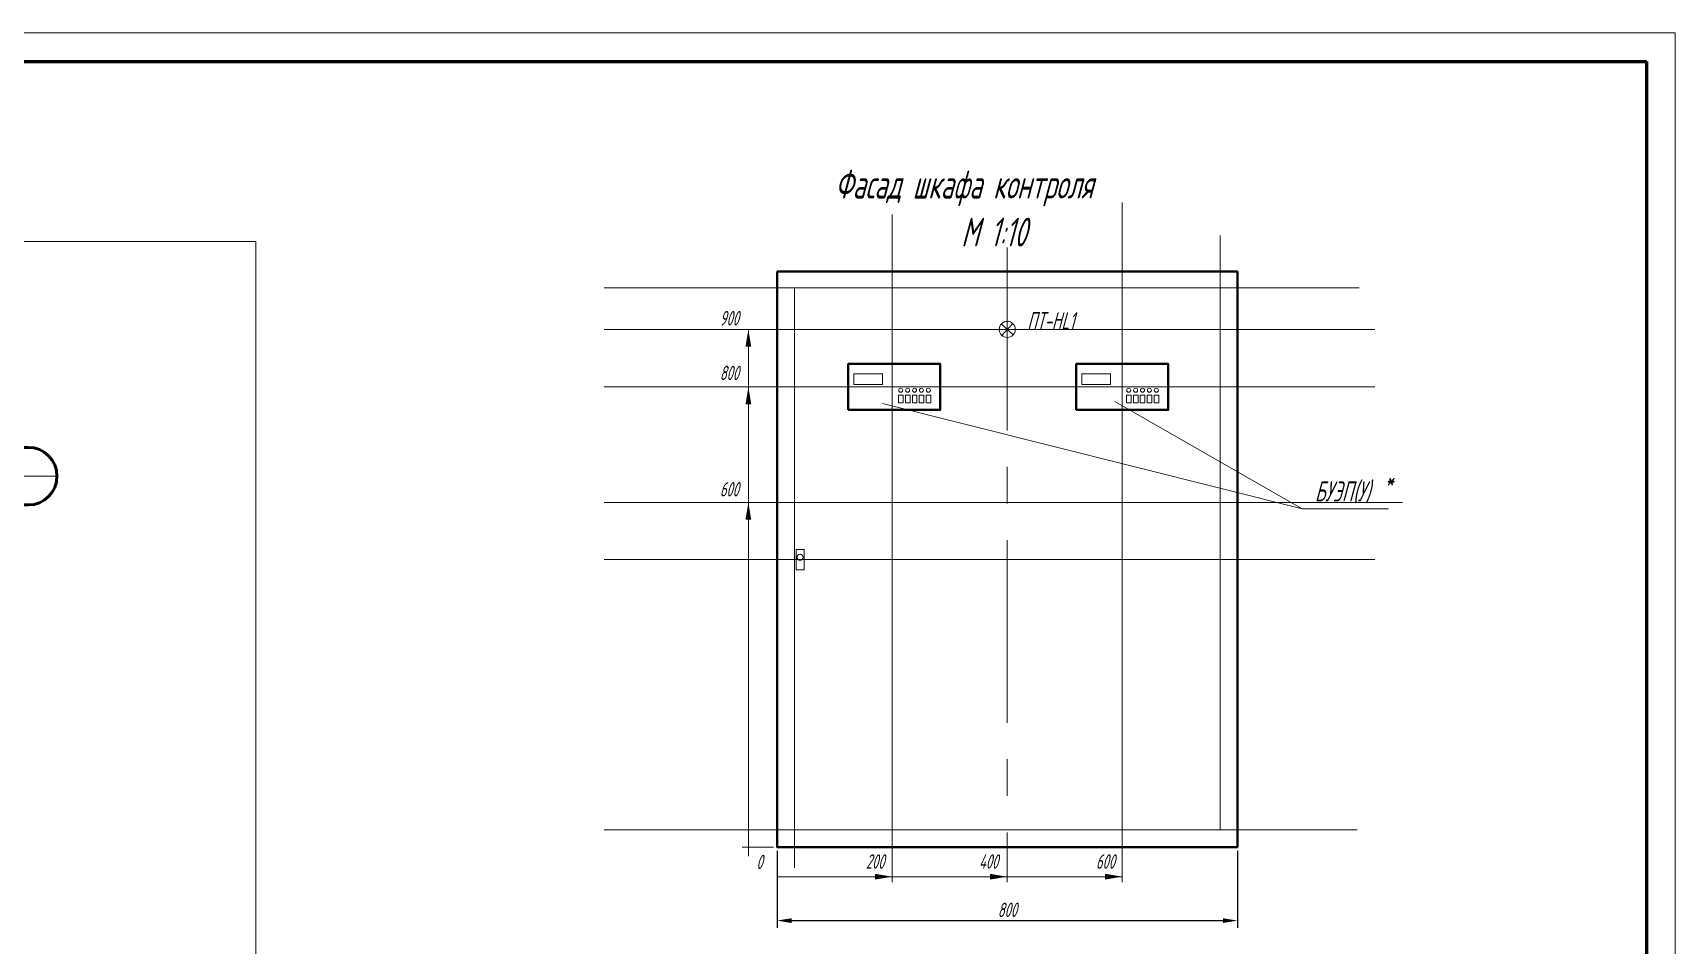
# Model space of a CAD drawing. Header units: millimetres. Extents: x 152217 to 562659, y 54507 to 219294.
# Drawn here: x 558265.8 to 558551.2, y 219135.5 to 219294 of the extents above; entities that cross this region are included whole.
import ezdxf
from ezdxf.enums import TextEntityAlignment as Align

# ---------------------------------------------------------------- set-up
doc = ezdxf.new("R2010")
doc.units = ezdxf.units.MM
doc.linetypes.add('ОСЕВАЯ', pattern=[50.8, 31.75, -6.35, 6.35, -6.35])
doc.layers.get('0').update_dxf_attribs({"lineweight": 18})
doc.layers.get('Defpoints').update_dxf_attribs({"color": 139, "lineweight": 18})
for name, color, linetype, lineweight in [('Датчики', 31, 'Continuous', 50), ('Текст_КИП', 2, 'Continuous', 25), ('Толст.рамка', 7, 'Continuous', 60), ('Тонк.рамка', 10, 'Continuous', 20), ('Тонкая', 5, 'Continuous', 20)]:
    doc.layers.add(name, color=color, linetype=linetype, lineweight=lineweight)
doc.styles.get("Standard").update_dxf_attribs({"font": 'simplex.shx', "width": 0.6, "oblique": 15})
doc.dimstyles.new('ISO-25', dxfattribs={"dimtxt": 2.5, "dimasz": 2.5, "dimexe": 1.25, "dimexo": 0.625, "dimtad": 1, "dimtxsty": 'Standard', "dimcen": 2.5, "dimadec": 0, "dimazin": 0, "dimtfac": 1, "dimtmove": 0, "dimatfit": 3, "dimfxl": 1, "dimarcsym": 0})

# ---------------------------------------------------------------- blocks, each defined once
blk = doc.blocks.new('*D52')
at = {"color": 0, "lineweight": -2, "transparency": 16777216}
for p, q in [((558395.15, 219151.9), (558395.15, 219138.51)), ((558475.15, 219151.9), (558475.15, 219138.51)), ((558397.65, 219139.76), (558472.65, 219139.76))]:
    blk.add_line(p, q, dxfattribs=at)
at = {"color": 0, "lineweight": -3, "transparency": 16777216}
for points in [[(558397.65, 219140.17), (558397.65, 219139.34), (558395.15, 219139.76)], [(558472.65, 219140.17), (558472.65, 219139.34), (558475.15, 219139.76)]]:
    blk.add_solid(points, dxfattribs=at)
at = {"layer": 'Defpoints', "color": 0, "lineweight": -3, "transparency": 16777216}
for p in [(558395.15, 219152.52), (558475.15, 219152.52), (558475.15, 219139.76)]:
    blk.add_point(p, dxfattribs=at)
at = {"color": 0, "transparency": 16777216, "insert": (558435.15, 219141.63), "char_height": 2.5, "attachment_point": 5}
blk.add_mtext('800', dxfattribs=at)

msp = doc.modelspace()

# ---------------------------------------------------------------- linework, layer by layer
at = {"color": 5, "linetype": 'ОСЕВАЯ'}
msp.add_line((558435.1486, 219256.677), (558435.1486, 219148.1213), dxfattribs=at)
for p, q in [((558396.4411, 219242.4656), (558388.9944, 219242.4656)), ((558390.1502, 219242.4623), (558390.1502, 219150.9557)), ((558434.1166, 219243.4083), (558436.1807, 219241.5164)), ((558436.0946, 219243.4944), (558434.2027, 219241.4303)), ((558396.4411, 219232.468), (558388.9944, 219232.468)), ((558486.4114, 219211.3111), (558413.4411, 219229.6033)), ((558486.4114, 219211.3111), (558453.8319, 219229.9197)), ((558247.9775, 219216.9662), (558269.9775, 219216.9662)), ((558396.4411, 219212.396), (558388.9944, 219212.396)), ((558501.4219, 219211.3111), (558486.4114, 219211.3111)), ((558394.5212, 219152.5338), (558389.0641, 219152.5338)), ((558415.1486, 219153.858), (558415.1486, 219146.4113)), ((558435.1486, 219153.858), (558435.1486, 219146.4113)), ((558455.1486, 219153.858), (558455.1486, 219146.4113)), ((558395.1486, 219147.387), (558455.1486, 219147.387))]:
    msp.add_line(p, q)
for points in [[(557746.4312, 219257.7142), (558304.5563, 219257.7142), (558304.5563, 218730.6004), (557746.4312, 218730.6004)], [(558447.1288, 219228.4648), (558463.1288, 219228.4648), (558463.1288, 219236.4648), (558447.1288, 219236.4648)], [(558408.5086, 219234.7658), (558413.4723, 219234.7658), (558413.4723, 219232.9088), (558408.5086, 219232.9088)], [(558448.1342, 219234.7658), (558453.0979, 219234.7658), (558453.0979, 219232.9088), (558448.1342, 219232.9088)], [(558416.2521, 219231.0177), (558417.0571, 219231.0177), (558417.0571, 219229.6937), (558416.2521, 219229.6937)], [(558417.4521, 219231.0177), (558418.2571, 219231.0177), (558418.2571, 219229.6937), (558417.4521, 219229.6937)], [(558418.6521, 219231.0177), (558419.4571, 219231.0177), (558419.4571, 219229.6937), (558418.6521, 219229.6937)], [(558419.8521, 219231.0177), (558420.6571, 219231.0177), (558420.6571, 219229.6937), (558419.8521, 219229.6937)], [(558421.0521, 219231.0177), (558421.8571, 219231.0177), (558421.8571, 219229.6937), (558421.0521, 219229.6937)], [(558455.8777, 219231.0177), (558456.6827, 219231.0177), (558456.6827, 219229.6937), (558455.8777, 219229.6937)], [(558457.0777, 219231.0177), (558457.8827, 219231.0177), (558457.8827, 219229.6937), (558457.0777, 219229.6937)], [(558458.2777, 219231.0177), (558459.0827, 219231.0177), (558459.0827, 219229.6937), (558458.2777, 219229.6937)], [(558459.4777, 219231.0177), (558460.2827, 219231.0177), (558460.2827, 219229.6937), (558459.4777, 219229.6937)], [(558460.6777, 219231.0177), (558461.4827, 219231.0177), (558461.4827, 219229.6937), (558460.6777, 219229.6937)], [(558398.4563, 219204.2465), (558399.8409, 219204.2465), (558399.8409, 219200.6838), (558398.4563, 219200.6838)]]:
    msp.add_lwpolyline(points, close=True)
at = {"lineweight": 40}
for points in [[(558395.1486, 219252.5227), (558475.1486, 219252.5227), (558475.1486, 219152.5227), (558395.1486, 219152.5227)], [(558407.5032, 219228.4648), (558423.5032, 219228.4648), (558423.5032, 219236.4648), (558407.5032, 219236.4648)], [(558447.1288, 219228.4648), (558463.1288, 219228.4648), (558463.1288, 219236.4648), (558447.1288, 219236.4648)]]:
    msp.add_lwpolyline(points, close=True, dxfattribs=at)
for centre, radius in [((558435.1486, 219242.4623), 1.4), ((558416.6332, 219231.8971), 0.3501), ((558417.8332, 219231.8971), 0.3501), ((558419.0332, 219231.8971), 0.3501), ((558420.2332, 219231.8971), 0.3501), ((558421.4332, 219231.8971), 0.3501), ((558456.2588, 219231.8971), 0.3501), ((558457.4588, 219231.8971), 0.3501), ((558458.6588, 219231.8971), 0.3501), ((558459.8588, 219231.8971), 0.3501), ((558461.0588, 219231.8971), 0.3501), ((558399.1486, 219202.8921), 0.5312)]:
    msp.add_circle(centre, radius)
at = {"layer": 'Defpoints'}
for p, q in [((558455.1486, 219147.387), (558455.1486, 219264.508)), ((558415.1486, 219147.387), (558415.1486, 219262.4092)), ((558472.1486, 219155.5227), (558472.1486, 219258.7778)), ((558365.096, 219249.6796), (558496.2929, 219249.6796)), ((558398.1486, 219249.6796), (558398.1486, 219148.946)), ((558499.0623, 219242.4623), (558365.096, 219242.4623)), ((558499.0623, 219232.4648), (558365.096, 219232.4648)), ((558503.821, 219212.396), (558365.096, 219212.396)), ((558499.0623, 219202.4765), (558365.096, 219202.4765)), ((558365.096, 219155.5227), (558495.9699, 219155.5227)), ((558398.1486, 219152.5227), (558398.1486, 219155.5227)), ((558475.1486, 219155.5227), (558472.1486, 219155.5227))]:
    msp.add_line(p, q, dxfattribs=at)
at = {"layer": 'Датчики'}
msp.add_lwpolyline([(558252.9775, 219211.9662), (558264.9775, 219211.9662, 1), (558264.9775, 219221.9662), (558252.9775, 219221.9662, 1)], format="xyb", close=True, dxfattribs=at)
at = {"layer": 'Толст.рамка'}
for p, q in [((557730.2381, 219288.9769), (558546.2381, 219288.9788)), ((558546.2381, 219288.9807), (558546.2381, 218704.9896))]:
    msp.add_line(p, q, dxfattribs=at)
at = {"layer": 'Тонк.рамка'}
for p, q in [((558551.2381, 219293.9809), (557710.2381, 219293.9809)), ((558551.2381, 218699.9769), (558551.2381, 219293.9809))]:
    msp.add_line(p, q, dxfattribs=at)
at = {"layer": 'Тонкая', "color": 7, "ltscale": 0.5}
for points in [[(558389.6502, 219239.4623), (558390.6502, 219239.4623), (558390.1502, 219242.4623)], [(558389.6502, 219229.4648), (558390.6502, 219229.4648), (558390.1502, 219232.4648)], [(558389.6502, 219209.3927), (558390.6502, 219209.3927), (558390.1502, 219212.3927)], [(558412.1486, 219147.887), (558412.1486, 219146.887), (558415.1486, 219147.387)], [(558432.1486, 219147.887), (558432.1486, 219146.887), (558435.1486, 219147.387)], [(558452.1486, 219147.887), (558452.1486, 219146.887), (558455.1486, 219147.387)]]:
    msp.add_solid(points, dxfattribs=at)

# ---------------------------------------------------------------- texts
at = {"layer": 'Текст_КИП', "oblique": 15, "width": 0.6}
for s, height, p in [('Фасад шкафа контроля', 5, (558405.1672, 219265.203)), ('М 1:10', 5, (558427.1223, 219256.8663)), ('ПТ-НL1', 3, (558438.6224, 219242.4623))]:
    msp.add_text(s, height=height, dxfattribs=at).set_placement(p)
for s, height, p in [('900', 2.5, (558386.8317, 219243.165)), ('800', 2.5, (558386.8317, 219233.6476)), ('600', 2.5, (558386.8317, 219213.4422)), ('БУЭП(У)', 3.5, (558493.3955, 219212.5745)), ('*', 3.5, (558501.5082, 219214.6273)), ('0', 2.5, (558392.0813, 219148.7105)), ('200', 2.5, (558412.171, 219148.7753)), ('400', 2.5, (558431.8947, 219148.7753)), ('600', 2.5, (558452.1961, 219148.7753))]:
    msp.add_text(s, height=height, dxfattribs=at).set_placement(p, align=Align.CENTER)

# ---------------------------------------------------------------- dimensions: what is measured, and where the dimension line sits
dim = msp.add_linear_dim(base=(558475.1486, 219139.7571), p1=(558395.1486, 219152.5227), p2=(558475.1486, 219152.5227), dimstyle='ISO-25', override={"dimdec": 0, "dimlfac": 10})
dim.commit()
dim.dimension.update_dxf_attribs({"geometry": '*D52', "text_midpoint": (558435.1486, 219141.6321)})

doc.saveas('drawing.dxf')
